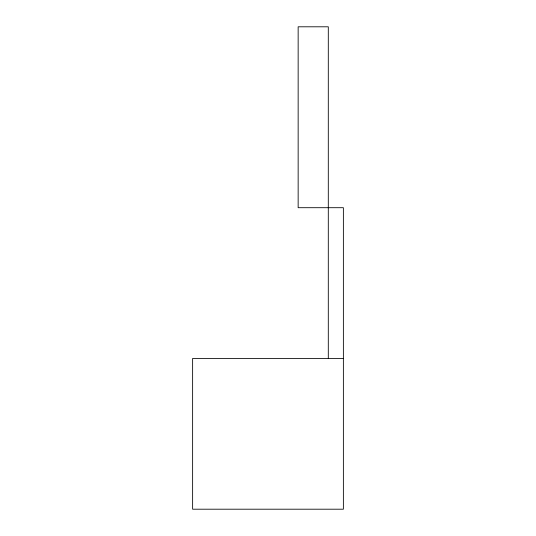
<?xml version="1.0" encoding="UTF-8"?>
<svg xmlns="http://www.w3.org/2000/svg" width="536" height="536" viewBox="0 0 536 536"><rect width="100%" height="100%" fill="white"/><g stroke="black" fill="none" stroke-linecap="round" stroke-linejoin="round"><path stroke-width="0.8" d="M343.375 358.45L192.625 358.45L192.625 509.2L343.375 509.2L343.375 207.7L298.15 207.7L298.15 26.8L328.3 26.8L328.3 358.45"/></g></svg>
